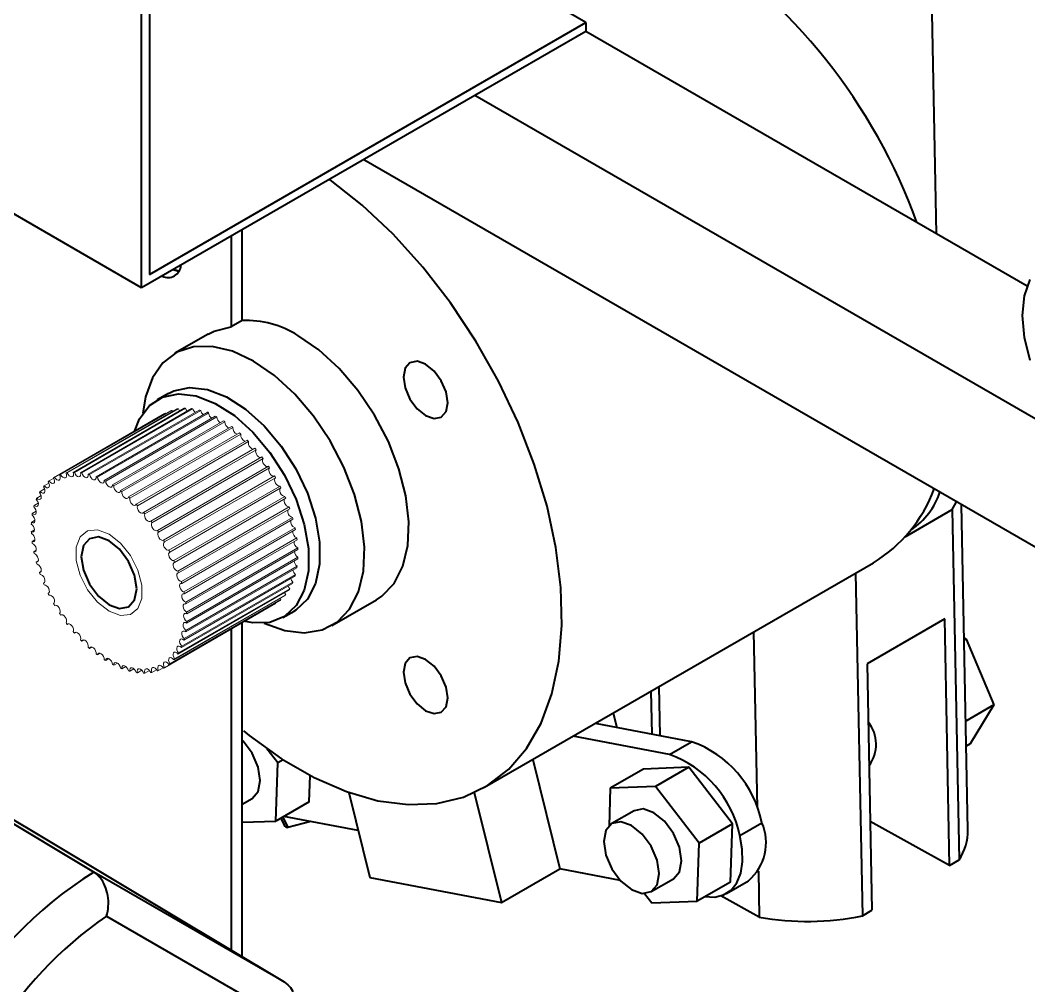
# Model space of a CAD drawing. Header units: millimetres. Extents: x -250 to 3947, y -1468 to 870.
# Drawn here: x 1677.63 to 1709.73, y 288.11 to 318.84 of the extents above; entities that cross this region are included whole.
import ezdxf

# ---------------------------------------------------------------- set-up
doc = ezdxf.new("R2010")
doc.units = ezdxf.units.MM

msp = doc.modelspace()

# ---------------------------------------------------------------- linework, layer by layer
at = {"color": 7, "linetype": 'Continuous', "lineweight": 40}
for p, q in [((1706.7927, 312.0459), (1706.5145, 326.2)), ((1681.7405, 322.7139), (1681.7405, 310.7516)), ((1695.6352, 318.7728), (1688.5641, 322.8548)), ((1681.493, 310.3229), (1681.493, 322.571)), ((1681.7405, 310.7516), (1695.6352, 318.7728)), ((1695.6352, 318.7728), (1695.6352, 318.487)), ((1695.6352, 318.487), (1692.0996, 316.446)), ((1709.6821, 310.3779), (1695.6352, 318.487)), ((1692.0996, 316.446), (1681.493, 310.3229)), ((1773.4169, 269.5025), (1692.0996, 316.446)), ((1681.493, 310.3229), (1674.422, 314.405)), ((1715.4342, 298.8925), (1688.5635, 314.4046)), ((1684.6982, 309.2859), (1684.6982, 312.1732)), ((1684.3446, 311.9691), (1684.3446, 309.0818)), ((1684.6982, 309.2859), (1684.3446, 309.0818)), ((1683.6126, 308.8558), (1682.5519, 308.2435)), ((1682.3448, 306.9692), (1681.9912, 306.7651)), ((1707.7905, 293.0824), (1707.5873, 303.4224)), ((1705.7948, 302.4028), (1707.2946, 303.2686)), ((1707.2946, 303.2686), (1707.5137, 292.1218)), ((1679.9688, 291.7365), (1661.2335, 302.9379)), ((1692.4105, 294.4323), (1704.7848, 301.5759)), ((1704.2172, 301.2482), (1704.4315, 290.3424)), ((1687.5515, 299.583), (1688.9657, 300.3994)), ((1685.9909, 299.8367), (1686.3445, 300.0408)), ((1684.6982, 289.034), (1684.6982, 299.668)), ((1707.0559, 299.7906), (1704.581, 298.3618)), ((1707.21, 291.9465), (1707.0559, 299.7906)), ((1686.0457, 288.2283), (1667.3104, 299.4298)), ((1684.3446, 299.4639), (1684.3446, 289.2454)), ((1700.9718, 299.3747), (1701.0816, 293.787)), ((1707.6705, 299.1859), (1707.7365, 299.1513)), ((1707.7365, 299.1513), (1707.672, 299.114)), ((1707.7365, 299.1513), (1708.6167, 297.0548)), ((1704.581, 298.3618), (1704.7352, 290.5177)), ((1697.958, 297.6348), (1697.9886, 296.0765)), ((1697.702, 297.4871), (1697.7287, 296.126)), ((1708.6167, 297.0548), (1707.7226, 296.5386)), ((1708.6167, 297.0548), (1707.8656, 295.814)), ((1696.5037, 296.7953), (1696.6176, 296.3374)), ((1698.9991, 295.8842), (1695.9354, 296.4672)), ((1698.292, 295.476), (1695.2283, 296.059)), ((1698.292, 295.476), (1698.9991, 295.8842)), ((1707.8656, 295.814), (1707.7383, 295.7405)), ((1685.8253, 295.2098), (1685.4814, 295.6561)), ((1685.7691, 293.3576), (1685.8253, 295.2098)), ((1685.9953, 295.3079), (1685.8253, 295.2098)), ((1693.9405, 295.3156), (1694.806, 291.8336)), ((1698.9099, 295.0683), (1697.4684, 295.0143)), ((1698.9099, 295.0683), (1697.8492, 294.456)), ((1700.2952, 293.2701), (1698.9099, 295.0683)), ((1686.8297, 293.9699), (1686.8551, 294.8067)), ((1697.4684, 295.0143), (1696.4077, 294.402)), ((1696.4077, 294.402), (1696.3716, 293.2091)), ((1697.8492, 294.456), (1696.4077, 294.402)), ((1699.2345, 292.6578), (1697.8492, 294.456)), ((1684.6982, 293.894), (1685.0087, 294.0732)), ((1688.0863, 294.2676), (1688.7594, 291.5595)), ((1692.0799, 294.2617), (1692.9498, 290.762)), ((1686.8297, 293.9699), (1685.7691, 293.3576)), ((1685.9276, 293.4491), (1686.0312, 293.2235)), ((1685.9907, 293.4855), (1686.1433, 293.1533)), ((1688.3877, 293.055), (1686.0241, 293.5049)), ((1697.1681, 293.6864), (1696.461, 293.2782)), ((1684.6982, 293.3175), (1685.7691, 293.3576)), ((1686.8801, 293.342), (1686.1433, 293.1533)), ((1700.2952, 293.2701), (1699.2345, 292.6578)), ((1700.239, 291.418), (1700.2952, 293.2701)), ((1700.5298, 292.8972), (1701.2369, 293.3054)), ((1707.21, 291.9465), (1704.6797, 293.3401)), ((1699.1783, 290.8057), (1699.2345, 292.6578)), ((1692.9498, 290.762), (1694.806, 291.8336)), ((1696.7294, 291.4675), (1694.806, 291.8336)), ((1707.21, 291.9465), (1707.5137, 292.1218)), ((1686.0457, 288.2283), (1679.9688, 291.7365)), ((1688.7594, 291.5595), (1692.9498, 290.762)), ((1697.7109, 291.1131), (1698.418, 291.5213)), ((1701.1214, 291.7645), (1701.1502, 290.2987)), ((1700.239, 291.418), (1699.1783, 290.8057)), ((1700.1036, 291.051), (1700.8107, 291.4592)), ((1697.5032, 291.055), (1697.7369, 290.7517)), ((1701.1502, 290.2987), (1699.9245, 290.9738)), ((1697.7369, 290.7517), (1699.1783, 290.8057)), ((1680.3776, 290.3313), (1686.0331, 287.0665)), ((1704.4315, 290.3424), (1704.7352, 290.5177))]:
    msp.add_line(p, q, dxfattribs=at)
at = {"color": 7, "linetype": 'Continuous', "lineweight": 15}
for p, q in [((1682.2245, 306.3223), (1678.689, 304.2813)), ((1678.7222, 304.3005), (1682.2578, 306.3415)), ((1682.4154, 306.4144), (1678.8798, 304.3733)), ((1678.9164, 304.3864), (1682.4519, 306.4275)), ((1682.6235, 306.4724), (1679.088, 304.4313)), ((1679.1274, 304.4381), (1682.6629, 306.4792)), ((1682.8466, 306.4956), (1679.3111, 304.4546)), ((1679.353, 304.455), (1682.8885, 306.496)), ((1683.0822, 306.4838), (1679.5467, 304.4428)), ((1679.5906, 304.4369), (1683.1261, 306.4779)), ((1683.3278, 306.4372), (1679.7923, 304.3961)), ((1679.8377, 304.384), (1683.3733, 306.425)), ((1683.5807, 306.3562), (1680.0452, 304.3151)), ((1680.0916, 304.2968), (1683.6271, 306.3378)), ((1682.2578, 306.3415), (1682.2658, 306.328)), ((1682.4519, 306.4275), (1682.4759, 306.3871)), ((1683.8381, 306.2417), (1680.3025, 304.2007)), ((1680.3495, 304.1764), (1683.885, 306.2174)), ((1684.0971, 306.095), (1680.5616, 304.054)), ((1680.6085, 304.024), (1684.1441, 306.065)), ((1684.355, 305.9177), (1680.8194, 303.8767)), ((1680.8659, 303.8414), (1684.4014, 305.8824)), ((1684.6089, 305.7117), (1681.0733, 303.6707)), ((1681.1188, 303.6304), (1684.6543, 305.6714)), ((1684.856, 305.4793), (1681.3205, 303.4383)), ((1681.3644, 303.3935), (1684.8999, 305.4345)), ((1685.0936, 305.223), (1681.5581, 303.182)), ((1681.6, 303.1332), (1685.1355, 305.1742)), ((1685.3192, 304.9457), (1681.7837, 302.9047)), ((1681.8231, 302.8524), (1685.3586, 304.8934)), ((1685.5302, 304.6504), (1681.9947, 302.6094)), ((1682.0312, 302.5541), (1685.5668, 304.5951)), ((1685.7244, 304.3403), (1682.1888, 302.2992)), ((1678.3928, 304.0299), (1678.5405, 304.1151)), ((1678.5471, 304.1812), (1678.6967, 304.2676)), ((1682.2221, 302.2417), (1685.7576, 304.2827)), ((1685.8995, 304.0188), (1682.364, 301.9777)), ((1678.1536, 303.6383), (1678.2924, 303.7184)), ((1678.2612, 303.8483), (1678.4052, 303.9314)), ((1682.3936, 301.9185), (1685.9291, 303.9595)), ((1686.0538, 303.6894), (1682.5182, 301.6484)), ((1678.0712, 303.4022), (1678.2034, 303.4785)), ((1682.5438, 301.588), (1686.0794, 303.6291)), ((1678.0149, 303.1427), (1678.1389, 303.2143)), ((1686.1854, 303.3557), (1682.6499, 301.3147)), ((1682.6712, 301.254), (1686.2068, 303.295)), ((1677.9854, 302.8626), (1678.0999, 302.9287)), ((1686.293, 303.0215), (1682.7575, 300.9805)), ((1682.7743, 300.9201), (1686.3099, 302.9611)), ((1677.9829, 302.5649), (1678.0867, 302.6248)), ((1686.3754, 302.6903), (1682.8399, 300.6493)), ((1682.8521, 300.5899), (1686.3876, 302.6309)), ((1678.0076, 302.2529), (1678.0994, 302.3059)), ((1686.4317, 302.3659), (1682.8961, 300.3248)), ((1682.9035, 300.267), (1686.439, 302.308)), ((1678.059, 301.93), (1678.138, 301.9756)), ((1686.4612, 302.0516), (1682.9257, 300.0106)), ((1682.9281, 299.955), (1686.4637, 301.996)), ((1678.1367, 301.5997), (1678.2019, 301.6374)), ((1686.439, 301.4675), (1682.9035, 299.4265)), ((1682.9257, 299.6573), (1686.4612, 301.6983)), ((1686.4637, 301.7511), (1682.9281, 299.7101)), ((1678.2398, 301.2658), (1678.2906, 301.2951)), ((1682.8399, 299.1176), (1686.3754, 301.1586)), ((1686.3876, 301.204), (1682.8521, 299.163)), ((1682.8961, 299.3771), (1686.4317, 301.4181)), ((1678.3672, 300.9318), (1678.4029, 300.9524)), ((1682.7575, 298.8815), (1686.293, 300.9226)), ((1686.3099, 300.9635), (1682.7743, 298.9225)), ((1678.5175, 300.6014), (1678.5378, 300.6131)), ((1682.5182, 298.4899), (1686.0538, 300.5309)), ((1686.0794, 300.5617), (1682.5438, 298.5207)), ((1682.6499, 298.6716), (1686.1854, 300.7126)), ((1686.2068, 300.7486), (1682.6712, 298.7076)), ((1678.689, 300.2782), (1678.6936, 300.2808)), ((1678.7269, 300.2233), (1678.7222, 300.2206)), ((1685.7576, 300.2796), (1682.2221, 298.2386)), ((1682.364, 298.3386), (1685.8995, 300.3797)), ((1685.9291, 300.4048), (1682.3936, 298.3637)), ((1685.7499, 300.2933), (1685.7576, 300.2796)), ((1685.9061, 300.4457), (1685.9291, 300.4048)), ((1678.9367, 299.9222), (1678.9164, 299.9105)), ((1679.1631, 299.6357), (1679.1274, 299.6151)), ((1679.4037, 299.3671), (1679.353, 299.3378)), ((1679.6558, 299.1192), (1679.5906, 299.0815)), ((1679.9167, 298.8948), (1679.8377, 298.8491)), ((1680.1835, 298.6962), (1680.0916, 298.6432)), ((1680.4533, 298.5258), (1680.3495, 298.4659)), ((1680.7231, 298.3853), (1680.6085, 298.3192)), ((1680.9899, 298.2763), (1680.8659, 298.2047)), ((1682.1808, 298.2328), (1682.0312, 298.1465)), ((1681.2509, 298.2), (1681.1188, 298.1237)), ((1681.5032, 298.1572), (1681.3644, 298.077)), ((1681.744, 298.1484), (1681.6, 298.0653)), ((1681.9707, 298.1737), (1681.8231, 298.0885))]:
    msp.add_line(p, q, dxfattribs=at)
at = {"color": 7, "linetype": 'Continuous', "lineweight": 40, "flags": 128}
for points in [[(1684.7387, 296.2252), (1684.9211, 296.0781), (1685.9484, 295.3382), (1686.9835, 294.7406), (1688.0108, 294.2945), (1689.0147, 294.0065), (1689.9799, 293.8811), (1690.8919, 293.9201), (1691.7368, 294.123), (1692.5018, 294.4867), (1693.1753, 295.0057), (1693.747, 295.672), (1694.2085, 296.4757), (1694.5525, 297.4045), (1694.7739, 298.4443), (1694.8695, 299.5794), (1694.8376, 300.7926), (1694.6788, 302.0655), (1694.3955, 303.3787), (1693.992, 304.7125), (1693.4745, 306.0464), (1692.8506, 307.3605), (1692.13, 308.6346), (1691.3236, 309.8496), (1690.4435, 310.9869), (1689.5031, 312.0294), (1688.5166, 312.9612), (1687.4991, 313.7683), (1687.4823, 313.7804)], [(1682.691, 310.8598), (1682.6707, 310.8613), (1682.5017, 310.9052)], [(1682.5017, 310.9052), (1682.6707, 310.8613), (1682.691, 310.8598)], [(1709.5306, 309.4453), (1709.5926, 310.0678), (1709.7757, 310.5895)], [(1709.7757, 308.0181), (1709.5926, 308.7513), (1709.5306, 309.4453)], [(1683.6126, 308.8558), (1683.7971, 308.9476), (1684.3446, 309.0818)], [(1688.9657, 300.3994), (1689.1379, 300.5135), (1689.5278, 300.9207), (1689.807, 301.4656), (1689.9655, 302.1284), (1689.9975, 302.8852), (1689.9018, 303.7087), (1689.682, 304.5691), (1689.3459, 305.4353), (1688.9057, 306.276), (1688.3774, 307.0608), (1687.78, 307.7613), (1687.135, 308.3523), (1686.4659, 308.8123)], [(1685.0517, 307.9959), (1684.3826, 308.3084), (1683.7377, 308.4621), (1683.1403, 308.4513), (1682.6119, 308.2765), (1682.1718, 307.944), (1681.8357, 307.4658), (1681.6159, 306.8593), (1681.5324, 306.3348)], [(1685.3888, 299.6546), (1686.0478, 299.4209), (1686.6718, 299.3491), (1687.2373, 299.4423), (1687.7237, 299.6971), (1688.1136, 300.1043), (1688.3928, 300.6492), (1688.5513, 301.312), (1688.5833, 302.0688), (1688.4876, 302.8923), (1688.2678, 303.7527), (1687.9317, 304.6189), (1687.4915, 305.4596), (1686.9632, 306.2444), (1686.3658, 306.9449), (1685.7208, 307.5359), (1685.0517, 307.9959)], [(1690.5318, 307.8941), (1690.2612, 307.9882), (1690.0318, 307.9436), (1689.8785, 307.7672), (1689.8247, 307.4858), (1689.8785, 307.1422), (1690.0318, 306.7888), (1690.2612, 306.4794), (1690.5318, 306.261), (1690.8024, 306.167), (1691.0318, 306.2116), (1691.1851, 306.388), (1691.2389, 306.6694), (1691.1851, 307.0129), (1691.0318, 307.3663), (1690.8024, 307.6758), (1690.5318, 307.8941)], [(1681.2666, 305.7511), (1681.4241, 306.1543), (1681.7394, 306.5774), (1682.16, 306.8473), (1682.6662, 306.9515), (1683.2344, 306.8849), (1683.8379, 306.6507), (1684.4487, 306.2599), (1685.038, 305.7308), (1685.5783, 305.088), (1686.0445, 304.3617), (1686.4146, 303.5857), (1686.6714, 302.7965), (1686.8029, 302.0308), (1686.8029, 301.3246), (1686.6714, 300.7107), (1686.4146, 300.218), (1686.0445, 299.8694), (1685.5783, 299.6813), (1685.038, 299.6624), (1684.7505, 299.7163)], [(1682.3448, 306.9692), (1682.5135, 307.0514), (1683.0198, 307.1556), (1683.5879, 307.089), (1684.1915, 306.8548), (1684.8022, 306.464), (1685.3915, 305.9349), (1685.9319, 305.2921), (1686.398, 304.5658), (1686.7682, 303.7898), (1687.025, 303.0006), (1687.1565, 302.2349), (1687.1565, 301.5287), (1687.025, 300.9148), (1686.7682, 300.4221), (1686.398, 300.0735), (1686.3445, 300.0408)], [(1707.2946, 303.2686), (1707.4152, 303.4959), (1707.4243, 303.5165)], [(1681.3394, 300.7497), (1681.2721, 301.1791), (1681.0805, 301.6208), (1680.7938, 302.0076), (1680.4555, 302.2806), (1680.1173, 302.3982), (1679.8305, 302.3424), (1679.6389, 302.1219), (1679.5716, 301.7702), (1679.6389, 301.3407), (1679.8305, 300.899), (1680.1173, 300.5122), (1680.4555, 300.2392), (1680.7938, 300.1217), (1681.0805, 300.1774), (1681.2721, 300.3979), (1681.3394, 300.7497)], [(1690.5318, 298.5039), (1690.2612, 298.598), (1690.0318, 298.5534), (1689.8785, 298.377), (1689.8247, 298.0956), (1689.8785, 297.752), (1690.0318, 297.3986), (1690.2612, 297.0892), (1690.5318, 296.8708), (1690.8024, 296.7768), (1691.0318, 296.8213), (1691.1851, 296.9977), (1691.2389, 297.2792), (1691.1851, 297.6227), (1691.0318, 297.9761), (1690.8024, 298.2855), (1690.5318, 298.5039)], [(1685.0087, 294.0732), (1685.0088, 294.0733), (1685.2004, 294.2938), (1685.2677, 294.6455), (1685.2004, 295.075), (1685.0088, 295.5167), (1684.722, 295.9035), (1684.6982, 295.9282)], [(1698.418, 291.5213), (1698.418, 291.5213), (1698.6096, 291.7418), (1698.6769, 292.0936), (1698.6096, 292.523), (1698.418, 292.9648), (1698.1313, 293.3516), (1697.793, 293.6245), (1697.4548, 293.7421), (1697.1681, 293.6864)], [(1697.9698, 291.6854), (1697.9025, 292.1148), (1697.7109, 292.5566), (1697.4242, 292.9434), (1697.0859, 293.2163), (1696.7477, 293.3339), (1696.4609, 293.2782), (1696.2693, 293.0577), (1696.202, 292.7059), (1696.2693, 292.2765), (1696.4609, 291.8347), (1696.7477, 291.4479), (1697.0859, 291.175), (1697.4242, 291.0574), (1697.7109, 291.1131), (1697.9025, 291.3336), (1697.9698, 291.6854)], [(1699.4154, 290.9563), (1699.7316, 290.9375), (1700.0141, 291.0063), (1700.2519, 291.16), (1700.4361, 291.3927), (1700.5594, 291.6954), (1700.6172, 292.0567), (1700.6072, 292.4624), (1700.5298, 292.8972)]]:
    msp.add_lwpolyline(points, dxfattribs=at)
at = {"color": 7, "linetype": 'Continuous', "lineweight": 15, "flags": 128}
for points in [[(1682.6629, 306.4792), (1682.6904, 306.4284), (1682.7026, 306.4124)], [(1682.8885, 306.496), (1682.9127, 306.4441), (1682.9434, 306.4036)], [(1684.8999, 305.4345), (1684.8916, 305.3931), (1684.8991, 305.3424), (1684.9211, 305.29), (1684.9545, 305.2436), (1684.9943, 305.2101), (1685.0346, 305.1945), (1685.0429, 305.1937)], [(1685.1355, 305.1742), (1685.1231, 305.1364), (1685.1264, 305.0876), (1685.1447, 305.0349), (1685.1755, 304.9861), (1685.2141, 304.9486), (1685.2549, 304.9277), (1685.2835, 304.9251)], [(1685.3586, 304.8934), (1685.3422, 304.8597), (1685.3412, 304.8131), (1685.3556, 304.7607), (1685.3834, 304.7101), (1685.4204, 304.6689), (1685.4612, 304.6431), (1685.4997, 304.6366), (1685.5099, 304.6387)], [(1678.7222, 304.3005), (1678.7554, 304.2538), (1678.7951, 304.2199), (1678.8355, 304.2038), (1678.8705, 304.2077), (1678.895, 304.2313), (1678.9054, 304.2709), (1678.9001, 304.3207), (1678.8798, 304.3733)], [(1678.9164, 304.3864), (1678.9469, 304.3375), (1678.9854, 304.2995), (1679.0261, 304.2782), (1679.0632, 304.2767), (1679.091, 304.2952), (1679.1054, 304.3309), (1679.1044, 304.3787), (1679.088, 304.4313)], [(1679.1274, 304.4381), (1679.1549, 304.3874), (1679.1917, 304.3458), (1679.2325, 304.3196), (1679.2711, 304.3126), (1679.3019, 304.3258), (1679.3202, 304.3573), (1679.3235, 304.4025), (1679.3111, 304.4546)], [(1679.353, 304.455), (1679.3771, 304.4031), (1679.412, 304.3583), (1679.4523, 304.3275), (1679.492, 304.315), (1679.5255, 304.3229), (1679.5475, 304.3498), (1679.555, 304.3918), (1679.5467, 304.4428)], [(1679.5906, 304.4369), (1679.6112, 304.3843), (1679.6436, 304.3369), (1679.683, 304.3018), (1679.7235, 304.284), (1679.7592, 304.2864), (1679.7847, 304.3084), (1679.7963, 304.3469), (1679.7923, 304.3961)], [(1679.8377, 304.384), (1679.8545, 304.3313), (1679.8842, 304.2818), (1679.9222, 304.2427), (1679.963, 304.2199), (1680.0006, 304.2167), (1680.0293, 304.2336), (1680.0449, 304.2681), (1680.0452, 304.3151)], [(1685.5668, 304.5951), (1685.5465, 304.5658), (1685.5412, 304.5222), (1685.5516, 304.4706), (1685.5761, 304.4187), (1685.6111, 304.3743), (1685.6515, 304.3438), (1685.6912, 304.3319), (1685.7197, 304.3376)], [(1678.3928, 304.0299), (1678.4302, 303.9894), (1678.471, 303.9646), (1678.5092, 303.9592), (1678.5391, 303.9741), (1678.5563, 304.0069), (1678.5582, 304.0529), (1678.5446, 304.1052), (1678.5175, 304.1561)], [(1678.5471, 304.1812), (1678.5825, 304.1374), (1678.623, 304.1079), (1678.6625, 304.097), (1678.6952, 304.1065), (1678.7161, 304.1348), (1678.7223, 304.1779), (1678.7128, 304.2292), (1678.689, 304.2813)], [(1680.0916, 304.2968), (1680.1044, 304.2447), (1680.131, 304.1935), (1680.1673, 304.1509), (1680.2079, 304.1233), (1680.2469, 304.1146), (1680.2785, 304.1262), (1680.298, 304.1564), (1680.3025, 304.2007)], [(1680.3495, 304.1764), (1680.3582, 304.1253), (1680.3813, 304.0731), (1680.4155, 304.0275), (1680.4555, 303.9953), (1680.4956, 303.9813), (1680.5297, 303.9874), (1680.5529, 304.0129), (1680.5616, 304.054)], [(1680.6085, 304.024), (1680.613, 303.9746), (1680.6325, 303.9219), (1680.6641, 303.8738), (1680.7031, 303.8374), (1680.7438, 303.8181), (1680.7801, 303.8188), (1680.8066, 303.8393), (1680.8194, 303.8767)], [(1685.753, 304.28), (1685.7338, 304.2581), (1685.7243, 304.2178), (1685.7305, 304.1676), (1685.7514, 304.115), (1685.7841, 304.0679), (1685.8236, 304.0331), (1685.864, 304.0159), (1685.8995, 304.0188)], [(1678.1536, 303.6383), (1678.1935, 303.6057), (1678.2337, 303.5911), (1678.268, 303.5967), (1678.2915, 303.6218), (1678.3006, 303.6625), (1678.294, 303.7128), (1678.2727, 303.7653), (1678.2398, 303.8122)], [(1678.2612, 303.8483), (1678.3001, 303.8115), (1678.3408, 303.7917), (1678.3772, 303.7919), (1678.4041, 303.8119), (1678.4173, 303.8489), (1678.415, 303.8973), (1678.3974, 303.95), (1678.3672, 303.9991)], [(1680.8659, 303.8414), (1680.8661, 303.7941), (1680.8818, 303.7415), (1680.9105, 303.6914), (1680.948, 303.6512), (1680.9889, 303.6269), (1681.0269, 303.6221), (1681.0565, 303.6374), (1681.0733, 303.6707)], [(1685.9088, 303.9478), (1685.902, 303.9399), (1685.8883, 303.9033), (1685.8903, 303.8551), (1685.9075, 303.8025), (1685.9374, 303.7531), (1685.9756, 303.7144), (1686.0164, 303.692), (1686.0538, 303.6894)], [(1678.0712, 303.4022), (1678.1118, 303.3741), (1678.1509, 303.3649), (1678.1828, 303.376), (1678.2027, 303.4057), (1678.2076, 303.4497), (1678.1968, 303.5014), (1678.172, 303.5532), (1678.1367, 303.5973)], [(1681.1188, 303.6304), (1681.1147, 303.5858), (1681.1263, 303.5339), (1681.1519, 303.4824), (1681.1875, 303.4389), (1681.2281, 303.4098), (1681.2674, 303.3995), (1681.2998, 303.4095), (1681.3205, 303.4383)], [(1681.3644, 303.3935), (1681.3561, 303.3521), (1681.3635, 303.3014), (1681.3856, 303.249), (1681.419, 303.2026), (1681.4588, 303.1691), (1681.4991, 303.1535), (1681.5339, 303.158), (1681.5581, 303.182)], [(1686.0437, 303.6085), (1686.0316, 303.5823), (1686.0293, 303.5366), (1686.0425, 303.4844), (1686.0694, 303.4333), (1686.1058, 303.3911), (1686.1465, 303.3639), (1686.1854, 303.3557)], [(1677.9854, 302.8626), (1678.026, 302.8443), (1678.0618, 302.8461), (1678.0877, 302.8677), (1678.0997, 302.9058), (1678.0961, 302.9549), (1678.0774, 303.0076), (1678.0463, 303.0561), (1678.0076, 303.0933)], [(1678.0149, 303.1427), (1678.0557, 303.1194), (1678.0935, 303.1157), (1678.1225, 303.1321), (1678.1385, 303.1662), (1678.1391, 303.213), (1678.1243, 303.2655), (1678.0962, 303.3159), (1678.059, 303.3568)], [(1681.6, 303.1332), (1681.5876, 303.0954), (1681.5908, 303.0466), (1681.6092, 302.9939), (1681.6399, 302.9451), (1681.6786, 302.9075), (1681.7193, 302.8867), (1681.7562, 302.8857), (1681.7837, 302.9047)], [(1677.9829, 302.5649), (1678.0228, 302.5519), (1678.0565, 302.5592), (1678.0789, 302.5857), (1678.0867, 302.6274), (1678.0789, 302.6782), (1678.0565, 302.7305), (1678.0228, 302.7767), (1677.9829, 302.8098)], [(1681.8231, 302.8524), (1681.8067, 302.8187), (1681.8056, 302.7721), (1681.8201, 302.7197), (1681.8479, 302.6691), (1681.8849, 302.6279), (1681.9257, 302.6021), (1681.9642, 302.5956), (1681.9947, 302.6094)], [(1678.0076, 302.2529), (1678.0463, 302.2453), (1678.0774, 302.258), (1678.0961, 302.2891), (1678.0997, 302.334), (1678.0877, 302.386), (1678.0618, 302.4374), (1678.026, 302.4806), (1677.9854, 302.5092)], [(1680.4555, 302.4847), (1680.0928, 302.6203), (1679.7738, 302.5917), (1679.537, 302.4026), (1679.411, 302.0756), (1679.411, 301.6502), (1679.537, 301.1778), (1679.7738, 300.7152), (1680.0928, 300.3184), (1680.4555, 300.0351), (1680.8183, 299.8995), (1681.1373, 299.9281), (1681.3741, 300.1172), (1681.5001, 300.4442), (1681.5001, 300.8696), (1681.3741, 301.342), (1681.1373, 301.8046), (1680.8183, 302.2014), (1680.4555, 302.4847)], [(1682.0312, 302.5541), (1682.011, 302.5248), (1682.0057, 302.4811), (1682.0161, 302.4295), (1682.0406, 302.3777), (1682.0756, 302.3333), (1682.116, 302.3028), (1682.1557, 302.2909), (1682.1888, 302.2992)], [(1678.059, 301.93), (1678.0962, 301.9279), (1678.1243, 301.9459), (1678.1391, 301.9813), (1678.1385, 302.0288), (1678.1225, 302.0814), (1678.0935, 302.1313), (1678.0557, 302.1711), (1678.0149, 302.195)], [(1682.2221, 302.2417), (1682.1983, 302.2171), (1682.1887, 302.1767), (1682.1949, 302.1266), (1682.2159, 302.074), (1682.2485, 302.0269), (1682.288, 301.9921), (1682.3285, 301.9749), (1682.364, 301.9777)], [(1678.1367, 301.5997), (1678.172, 301.6032), (1678.1968, 301.6263), (1678.2076, 301.6655), (1678.2027, 301.7152), (1678.1828, 301.7678), (1678.1509, 301.8157), (1678.1118, 301.8517), (1678.0712, 301.8705)], [(1682.3936, 301.9185), (1682.3664, 301.8989), (1682.3528, 301.8623), (1682.3547, 301.8141), (1682.3719, 301.7614), (1682.4018, 301.7121), (1682.44, 301.6733), (1682.4808, 301.651), (1682.5182, 301.6484)], [(1678.2398, 301.2658), (1678.2727, 301.2747), (1678.294, 301.3026), (1678.3006, 301.3454), (1678.2915, 301.3966), (1678.268, 301.4487), (1678.2337, 301.494), (1678.1935, 301.5258), (1678.1536, 301.5393)], [(1682.5438, 301.588), (1682.5137, 301.5737), (1682.4961, 301.5413), (1682.4938, 301.4956), (1682.507, 301.4433), (1682.5338, 301.3923), (1682.5703, 301.3501), (1682.611, 301.3229), (1682.6499, 301.3147)], [(1678.3672, 300.9318), (1678.3974, 300.9461), (1678.415, 300.9785), (1678.4173, 301.0242), (1678.4041, 301.0765), (1678.3772, 301.1275), (1678.3408, 301.1697), (1678.3001, 301.197), (1678.2612, 301.2051)], [(1682.6712, 301.254), (1682.6383, 301.2451), (1682.617, 301.2172), (1682.6104, 301.1745), (1682.6195, 301.1232), (1682.643, 301.0711), (1682.6774, 301.0258), (1682.7175, 300.994), (1682.7575, 300.9805)], [(1678.5175, 300.6014), (1678.5446, 300.6209), (1678.5582, 300.6575), (1678.5563, 300.7057), (1678.5391, 300.7584), (1678.5092, 300.8078), (1678.471, 300.8465), (1678.4302, 300.8688), (1678.3928, 300.8715)], [(1682.7743, 300.9201), (1682.7391, 300.9166), (1682.7143, 300.8935), (1682.7035, 300.8543), (1682.7084, 300.8046), (1682.7283, 300.752), (1682.7601, 300.7041), (1682.7993, 300.6681), (1682.8399, 300.6493)], [(1686.1542, 300.8424), (1686.1739, 300.7955), (1686.2068, 300.7486)], [(1678.689, 300.2782), (1678.7128, 300.3027), (1678.7223, 300.3431), (1678.7161, 300.3932), (1678.6952, 300.4458), (1678.6625, 300.493), (1678.623, 300.5277), (1678.5825, 300.5449), (1678.5471, 300.5421)], [(1682.8521, 300.5899), (1682.8148, 300.5919), (1682.7868, 300.5739), (1682.7719, 300.5385), (1682.7726, 300.491), (1682.7886, 300.4384), (1682.8176, 300.3885), (1682.8553, 300.3487), (1682.8961, 300.3248)], [(1686.0414, 300.6294), (1686.0492, 300.6109), (1686.0794, 300.5617)], [(1678.8798, 299.9657), (1678.9001, 299.995), (1678.9054, 300.0387), (1678.895, 300.0903), (1678.8705, 300.1421), (1678.8355, 300.1866), (1678.7951, 300.217), (1678.7554, 300.2289), (1678.7222, 300.2206)], [(1682.9035, 300.267), (1682.8647, 300.2745), (1682.8337, 300.2618), (1682.815, 300.2307), (1682.8114, 300.1858), (1682.8234, 300.1339), (1682.8492, 300.0824), (1682.8851, 300.0392), (1682.9257, 300.0106)], [(1679.088, 299.6675), (1679.1044, 299.7012), (1679.1054, 299.7477), (1679.091, 299.8001), (1679.0632, 299.8507), (1679.0261, 299.8919), (1678.9854, 299.9177), (1678.9469, 299.9242), (1678.9164, 299.9105)], [(1682.9281, 299.955), (1682.8882, 299.9679), (1682.8546, 299.9606), (1682.8322, 299.9342), (1682.8243, 299.8924), (1682.8322, 299.8416), (1682.8546, 299.7893), (1682.8882, 299.7431), (1682.9281, 299.7101)], [(1679.3111, 299.3866), (1679.3235, 299.4244), (1679.3202, 299.4733), (1679.3019, 299.526), (1679.2711, 299.5747), (1679.2325, 299.6123), (1679.1917, 299.6331), (1679.1549, 299.6341), (1679.1274, 299.6151)], [(1682.9257, 299.6573), (1682.8851, 299.6755), (1682.8492, 299.6737), (1682.8234, 299.6521), (1682.8114, 299.614), (1682.815, 299.5649), (1682.8337, 299.5122), (1682.8647, 299.4637), (1682.9035, 299.4265)], [(1679.5467, 299.1263), (1679.555, 299.1677), (1679.5475, 299.2184), (1679.5255, 299.2708), (1679.492, 299.3172), (1679.4523, 299.3507), (1679.412, 299.3663), (1679.3771, 299.3618), (1679.353, 299.3378)], [(1682.8961, 299.3771), (1682.8553, 299.4004), (1682.8176, 299.4041), (1682.7886, 299.3877), (1682.7726, 299.3536), (1682.7719, 299.3068), (1682.7868, 299.2543), (1682.8148, 299.2039), (1682.8521, 299.163)], [(1679.7923, 298.8894), (1679.7963, 298.934), (1679.7847, 298.9859), (1679.7592, 299.0374), (1679.7235, 299.081), (1679.683, 299.11), (1679.6436, 299.1203), (1679.6112, 299.1103), (1679.5906, 299.0815)], [(1680.0452, 298.6785), (1680.0449, 298.7258), (1680.0293, 298.7783), (1680.0006, 298.8284), (1679.963, 298.8686), (1679.9222, 298.8929), (1679.8842, 298.8977), (1679.8545, 298.8824), (1679.8377, 298.8491)], [(1682.7575, 298.8815), (1682.7175, 298.9142), (1682.6774, 298.9287), (1682.643, 298.9231), (1682.6195, 298.8981), (1682.6104, 298.8574), (1682.617, 298.807), (1682.6383, 298.7545), (1682.6712, 298.7076)], [(1682.8399, 299.1176), (1682.7993, 299.1457), (1682.7601, 299.1549), (1682.7283, 299.1438), (1682.7084, 299.1141), (1682.7035, 299.0701), (1682.7143, 299.0184), (1682.7391, 298.9666), (1682.7743, 298.9225)], [(1680.3025, 298.4958), (1680.298, 298.5453), (1680.2785, 298.5979), (1680.2469, 298.646), (1680.2079, 298.6824), (1680.1673, 298.7017), (1680.131, 298.701), (1680.1044, 298.6805), (1680.0916, 298.6432)], [(1682.5182, 298.4899), (1682.4808, 298.5304), (1682.44, 298.5552), (1682.4018, 298.5606), (1682.3719, 298.5458), (1682.3547, 298.5129), (1682.3528, 298.4669), (1682.3664, 298.4146), (1682.3936, 298.3637)], [(1682.6499, 298.6716), (1682.611, 298.7083), (1682.5703, 298.7281), (1682.5338, 298.728), (1682.507, 298.7079), (1682.4938, 298.671), (1682.4961, 298.6225), (1682.5137, 298.5698), (1682.5438, 298.5207)], [(1680.5616, 298.3434), (1680.5529, 298.3945), (1680.5297, 298.4467), (1680.4956, 298.4923), (1680.4555, 298.5245), (1680.4155, 298.5385), (1680.3813, 298.5324), (1680.3582, 298.5069), (1680.3495, 298.4659)], [(1680.8194, 298.223), (1680.8066, 298.2752), (1680.7801, 298.3263), (1680.7438, 298.3689), (1680.7031, 298.3965), (1680.6641, 298.4052), (1680.6325, 298.3936), (1680.613, 298.3634), (1680.6085, 298.3192)], [(1681.0733, 298.1358), (1681.0565, 298.1885), (1681.0269, 298.2381), (1680.9889, 298.2771), (1680.948, 298.3), (1680.9105, 298.3031), (1680.8818, 298.2862), (1680.8661, 298.2517), (1680.8659, 298.2047)], [(1681.3205, 298.0829), (1681.2998, 298.1355), (1681.2674, 298.1829), (1681.2281, 298.2181), (1681.1875, 298.2358), (1681.1519, 298.2335), (1681.1263, 298.2114), (1681.1147, 298.1729), (1681.1188, 298.1237)], [(1681.9947, 298.1334), (1681.9642, 298.1823), (1681.9257, 298.2203), (1681.8849, 298.2416), (1681.8479, 298.2431), (1681.8201, 298.2246), (1681.8056, 298.1889), (1681.8067, 298.1411), (1681.8231, 298.0885)], [(1682.1888, 298.2194), (1682.1557, 298.266), (1682.116, 298.2999), (1682.0756, 298.3161), (1682.0406, 298.3121), (1682.0161, 298.2885), (1682.0057, 298.2489), (1682.011, 298.1991), (1682.0312, 298.1465)], [(1682.364, 298.3386), (1682.3285, 298.3824), (1682.288, 298.412), (1682.2485, 298.4228), (1682.2159, 298.4133), (1682.1949, 298.385), (1682.1887, 298.3419), (1682.1983, 298.2906), (1682.2221, 298.2386)], [(1681.5581, 298.0648), (1681.5339, 298.1167), (1681.4991, 298.1615), (1681.4588, 298.1923), (1681.419, 298.2048), (1681.3856, 298.197), (1681.3635, 298.17), (1681.3561, 298.128), (1681.3644, 298.077)], [(1681.7837, 298.0817), (1681.7562, 298.1324), (1681.7193, 298.174), (1681.6786, 298.2002), (1681.6399, 298.2072), (1681.6092, 298.194), (1681.5908, 298.1625), (1681.5876, 298.1173), (1681.6, 298.0653)]]:
    msp.add_lwpolyline(points, dxfattribs=at)
at = {"color": 7, "linetype": 'Continuous', "lineweight": 40}
for centre, radius, start, end in [((1689.0051, 306.2161), 18.2439, 19.83855, 57.37793), ((1682.3383, 311.0625), 0.4083, 242.2485, 357.74466), ((1684.8354, 306.2618), 3.0272, 57.40994, 92.59824), ((1682.6198, 303.8517), 2.6825, 67.94203, 69.00835), ((1702.3657, 305.5304), 4.6358, 301.45583, 339.75119), ((1704.7488, 304.5284), 2.2625, 303.2275, 341.76742), ((1703.7273, 295.7994), 1.1422, 323.43859, 38.81332), ((1697.8318, 292.6108), 3.4753, 11.52847, 70.37325), ((1697.1247, 292.2026), 3.4753, 11.52847, 70.37325), ((1686.1496, 293.288), 0.1349, 208.59571, 267.30639), ((1699.7603, 292.674), 1.6059, 310.8488, 23.14858), ((1706.0435, 293.0655), 1.747, 327.30098, 0.55423), ((1687.245, 280.2472), 13.5994, 122.34607, 176.46907), ((1687.2845, 280.2221), 12.2434, 124.3417, 174.47344), ((1702.6774, 298.834), 8.6709, 259.85564, 281.67162)]:
    msp.add_arc(centre, radius, start, end, dxfattribs=at)
at = {"color": 7, "linetype": 'Continuous', "lineweight": 15}
for centre, radius, start, end in [((1682.83, 305.3139), 1.176, 108.75492, 110.64597), ((1682.8698, 305.1624), 1.3329, 98.92701, 100.64721), ((1682.8848, 304.9475), 1.5486, 89.86206, 91.41226), ((1682.855, 304.622), 1.8756, 81.68771, 83.04065), ((1683.3658, 306.5411), 0.2478, 194.7589, 226.65139), ((1682.7742, 304.2794), 2.2276, 74.40011, 75.60948), ((1683.6128, 306.4723), 0.2442, 191.16409, 230.24943), ((1683.8611, 306.367), 0.2358, 187.11317, 234.29869), ((1682.4663, 303.5303), 3.0387, 62.16676, 63.16341), ((1684.1077, 306.2263), 0.2228, 182.29129, 239.12244), ((1682.21, 303.0838), 3.5537, 57.02682, 57.92469), ((1684.362, 306.0589), 0.2181, 178.39732, 243.01532), ((1681.7892, 302.4941), 4.2783, 52.36857, 53.1498), ((1684.6057, 305.8574), 0.2058, 173.02778, 248.38506), ((1681.4527, 302.1065), 4.7915, 48.07316, 48.79901), ((1684.8501, 305.6323), 0.1997, 168.69678, 252.71621), ((1681.0724, 301.7279), 5.3281, 44.08127, 44.75572), ((1680.8538, 301.5435), 5.6138, 40.29638, 40.95309), ((1680.6647, 301.3974), 5.8527, 36.67873, 37.3202), ((1680.6773, 301.4024), 5.8396, 33.14354, 33.79365), ((1679.2945, 303.2729), 1.176, 108.75492, 110.64597), ((1679.3342, 303.1214), 1.3329, 98.92701, 100.64721), ((1679.3492, 302.9065), 1.5486, 89.86206, 91.41226), ((1679.3194, 302.581), 1.8756, 81.68771, 83.04065), ((1679.2387, 302.2384), 2.2276, 74.40011, 75.60948), ((1680.456, 301.2599), 6.1028, 29.69, 30.31426), ((1679.4176, 303.1507), 1.3502, 139.37224, 141.07074), ((1679.3222, 303.238), 1.2209, 129.41275, 131.23425), ((1679.2929, 303.2737), 1.1747, 119.06316, 120.9358), ((1679.0842, 301.8107), 2.6825, 67.94203, 69.00835), ((1678.9307, 301.4893), 3.0387, 62.16676, 63.16341), ((1678.6744, 301.0427), 3.5537, 57.02682, 57.92469), ((1680.4732, 301.2731), 6.0814, 26.21488, 26.83908), ((1679.5855, 303.0398), 1.5516, 148.59892, 150.14619), ((1678.2536, 300.4531), 4.2783, 52.36857, 53.1498), ((1680.6127, 301.3441), 5.925, 22.68441, 23.31816), ((1680.1538, 302.8198), 2.1625, 164.37626, 165.62203), ((1679.817, 302.93), 1.808, 156.9378, 158.34149), ((1677.9171, 300.0655), 4.7915, 48.07316, 48.79901), ((1677.5369, 299.6868), 5.3281, 44.08127, 44.75572), ((1680.5453, 302.7405), 2.5621, 170.9682, 172.08457), ((1677.3183, 299.5025), 5.6138, 40.29638, 40.95309), ((1686.3398, 303.2083), 0.1925, 162.63467, 255.94344), ((1680.903, 301.464), 5.6109, 19.04644, 19.7035), ((1681.0342, 302.694), 3.0535, 176.83538, 177.82716), ((1677.1292, 299.3564), 5.8527, 36.67873, 37.3202), ((1686.4394, 302.8795), 0.1997, 167.27263, 251.30335), ((1681.3602, 301.6132), 5.1299, 15.23345, 15.934), ((1681.5457, 302.6946), 3.5651, 182.0851, 182.98016), ((1677.1417, 299.3614), 5.8396, 33.14354, 33.79365), ((1686.5122, 302.5552), 0.2058, 171.6061, 246.97039), ((1681.8164, 301.7264), 4.6598, 11.19227, 11.93862), ((1682.0853, 302.7417), 4.1069, 186.83582, 187.64981), ((1676.9205, 299.2189), 6.1028, 29.69, 30.31426), ((1686.5661, 302.2441), 0.2192, 177.16556, 241.40977), ((1682.383, 301.8218), 4.0851, 6.83479, 7.65296), ((1682.525, 302.813), 4.5525, 191.18388, 191.94783), ((1676.9376, 299.232), 6.0814, 26.21488, 26.83908), ((1686.5847, 301.9406), 0.2249, 181.15151, 237.42626), ((1682.9052, 301.8665), 3.5609, 2.08439, 2.98053), ((1682.9445, 302.9081), 4.9827, 195.2231, 195.94435), ((1677.0772, 299.303), 5.925, 22.68441, 23.31816), ((1686.5813, 301.6556), 0.2358, 185.69326, 232.88524), ((1683.8912, 301.8217), 2.5723, 350.97294, 352.08515), ((1683.4282, 301.8661), 3.0376, 356.83297, 357.82993), ((1683.3504, 303.0289), 5.4061, 199.03389, 199.71583), ((1677.3675, 299.423), 5.6109, 19.04644, 19.7035), ((1686.5483, 301.3879), 0.2442, 189.74485, 228.8335), ((1684.3348, 301.7297), 2.1191, 344.36416, 345.63547), ((1683.7901, 303.1986), 5.8776, 202.68586, 203.32462), ((1677.8247, 299.5722), 5.1299, 15.23345, 15.934), ((1686.4844, 301.1395), 0.2478, 193.33969, 225.23972), ((1684.68, 301.61), 1.7534, 336.91594, 338.36334), ((1683.8575, 303.2299), 5.9519, 206.2079, 206.8457), ((1678.2809, 299.6854), 4.6598, 11.19227, 11.93862), ((1685.0386, 301.4025), 1.338, 319.35305, 321.06657), ((1684.9134, 301.49), 1.4908, 328.5671, 330.17749), ((1683.9902, 303.3007), 6.1023, 209.68982, 210.31411), ((1678.8475, 299.7808), 4.0851, 6.83479, 7.65296), ((1685.1537, 301.2872), 1.1747, 299.06274, 300.93524), ((1685.1391, 301.3056), 1.1982, 309.39501, 311.25094), ((1683.9971, 303.3098), 6.1131, 213.16393, 213.78486), ((1679.3696, 299.8254), 3.5609, 2.08439, 2.98053), ((1683.7812, 303.163), 5.8519, 216.67862, 217.32018), ((1679.8927, 299.8251), 3.0376, 356.83297, 357.82993), ((1683.3137, 302.7779), 5.2461, 220.27348, 220.97622), ((1680.3557, 299.7807), 2.5723, 350.97294, 352.08515), ((1683.224, 302.6858), 5.1179, 224.06733, 224.76948), ((1682.7756, 302.2081), 4.4625, 228.04641, 228.82577), ((1681.1445, 299.569), 1.7534, 336.91594, 338.36334), ((1680.7992, 299.6887), 2.1191, 344.36416, 345.63547), ((1682.6584, 302.068), 4.28, 232.36872, 233.14965), ((1681.3779, 299.449), 1.4908, 328.5671, 330.17749), ((1682.2366, 301.4771), 3.5537, 237.02683, 237.92471), ((1681.9803, 301.0306), 3.0387, 242.16678, 243.16343), ((1681.6182, 299.2462), 1.1747, 299.06274, 300.93524), ((1681.6035, 299.2646), 1.1982, 309.39501, 311.25094), ((1681.503, 299.3615), 1.338, 319.35305, 321.06657), ((1681.8265, 300.7082), 2.6814, 247.94183, 249.00855), ((1681.6325, 300.1323), 2.0733, 254.3551, 255.65448), ((1681.5819, 299.8666), 1.8027, 261.66016, 263.06782), ((1681.5629, 299.5143), 1.4495, 269.80935, 271.46551), ((1681.5768, 299.3986), 1.3331, 278.92696, 280.64692), ((1681.5999, 299.2946), 1.2265, 288.777, 290.59006)]:
    msp.add_arc(centre, radius, start, end, dxfattribs=at)
at = {"color": 7, "linetype": 'Continuous', "lineweight": 40}
for points, knots in [([(1680.3776, 290.3313), (1680.3781, 290.3329), (1680.4069, 290.431), (1680.4452, 290.6483), (1680.4305, 290.9853), (1680.3389, 291.3037), (1680.1846, 291.573), (1680.0408, 291.682), (1679.9688, 291.7365)], [0, 0, 0, 0, 0.0031743, 0.1995615, 0.4134258, 0.6128271, 0.8063039, 1, 1, 1, 1]), ([(1686.0457, 288.2283), (1686.1136, 288.1762), (1686.2494, 288.0719), (1686.3414, 287.8385), (1686.3388, 287.5744), (1686.2342, 287.3064), (1686.1063, 287.1407), (1686.0342, 287.0677), (1686.0331, 287.0665)], [0, 0, 0, 0, 0.1936959, 0.3871758, 0.5865775, 0.8004451, 0.996826, 1, 1, 1, 1])]:
    msp.add_open_spline(points, degree=3, knots=knots, dxfattribs=at)

doc.saveas('drawing.dxf')
